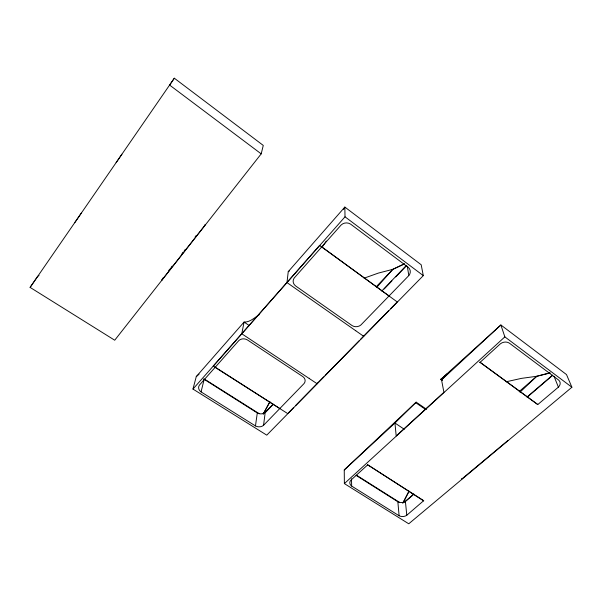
<?xml version="1.0" encoding="UTF-8"?>
<svg xmlns="http://www.w3.org/2000/svg" width="602" height="602" viewBox="0 0 602 602"><rect width="100%" height="100%" fill="white"/><g stroke="black" fill="none" stroke-linecap="round" stroke-linejoin="round"><path stroke-width="0.9" d="M287.711 413.589L213.206 366.151L319.632 245.39L397.237 301.948L390.675 308.638M259.153 314.718C254.563 317.638 249.83 322.379 244.066 322.07L196.267 376.611L192.971 389.073L266.769 435.148L423.304 275.626L421.189 264.76L344.841 207.065L288.245 271.652L286.981 282.571L363.728 336.337A4.673 1.671 -55 0 0 363.232 335.743M263.556 425.298L304.1 383.512A6.344 5.2 4.1 0 0 302.926 376.679L247.384 339.912A6.517 5.456 10 0 0 238.881 340.521L199.465 385.054A6.419 5.147 11.8 0 0 201.053 391.894L255.466 425.923A6.231 4.929 6.9 0 0 263.556 425.298L265.211 412.34L273.015 404.22M255.466 425.923L257.295 412.957L203.596 378.944M261.2 153.864L263.27 145.421L174.324 78.207L30.1 287.395L114.719 340.22L261.2 153.864L169.621 85.078L174.324 78.207M201.053 391.894L204.153 379.388M403.114 502.595L408.781 491.503M402.761 503.34L409.127 491.202M343.599 209.413L344.841 207.065L345.014 216.818L192.971 389.073M263.224 414.048L269.508 402.354M263.255 414.041L269.997 401.684M326.314 241.033L321.987 247.407M116.133 162.63L121.913 154.21M30.1 287.395L37.572 276.521L39.025 275.377M74.701 222.725L81.27 213.146M168.733 270.516L169.884 269.049M171.036 267.589L172.18 266.122M181.962 253.675L183.113 252.208M184.265 250.741L185.416 249.281M195.191 236.827L196.342 235.359M376.671 287.417L392.85 269.327L404.183 263.872M376.13 286.853L392.85 269.327L404.544 263.917M442.229 380.569L440.694 379.486L500.872 324.975L566.512 374.579L571.9 387.236L408.75 523.793L344.374 483.602L344.246 469.951L416.17 402.159L426.592 409.315M381.758 291.059L406.418 265.407M265.572 412.34L273.308 404.303M384.159 288.99L391.894 280.946M395.755 276.92L406.719 265.52M344.246 469.951L394.95 423.025L416.17 402.159M408.818 275.581L360.884 324.982A6.66 5.711 -2.1 0 1 352.14 325.614L295.544 285.89A6.833 6.028 5.2 0 1 294.227 277.981L341.071 225.058A7.224 6.614 -3.2 0 1 350.605 224.125L408.284 267.363A7.081 6.223 -9.9 0 1 408.818 275.581L407.358 266.535M288.366 412.927L293.61 407.577M295.582 405.567L323.778 376.822M325.095 375.49L359.198 340.724M360.508 339.385L388.711 310.64M404.243 429.249L394.95 423.025L396.199 435.953L443.915 392.316L441.544 379.892L447.753 373.406L440.694 379.486M519.955 392.226L536.781 376.28L549.566 372.886M441.544 379.892L500.872 324.975L504.852 336.872L571.9 387.236M344.374 483.602L504.852 336.872M367.566 464.97L350.921 480.155A5.96 4.5 -0.1 0 0 351.651 486.07L399.111 515.741A5.847 4.282 -2.6 0 0 406.794 515.237L423.695 500.668L367.559 464.721L423.725 500.924M479.975 362.427L500.345 343.847A6.84 5.531 -14.5 0 1 509.307 343.095L558.709 380.125A6.727 5.207 -15.3 0 1 558.393 387.139L537.782 404.552L479.914 362.201L537.782 404.552M196.267 376.611L199.081 374.173M519.172 391.526L536.781 376.28L550.348 372.947M356.098 475.377L397.854 501.752L399.668 502.414A5.727 4.244 -2.8 0 0 405.379 501.248L413.837 494.001M526.946 397.079L552.606 375.099M404.461 502.331L412.949 495.062M527.743 396.726L552.606 375.43M507.892 440.506L461.599 479.184A4.222 2.325 -57.5 0 1 461.629 478.801M288.245 271.652L289.562 270.832M364.059 278.184L378.402 273.082L392.85 269.327M506.244 381.766L521.445 378.372L536.781 376.28M257.295 412.957L259.304 413.709A6.095 4.869 7 0 0 265.211 412.34M204.356 379.042L259.153 413.664M356.474 475.174L399.532 502.377M214.846 366.934L279.787 408.517M249.491 325.697L244.066 322.07L241.778 333.779L317.179 383.775A4.53 1.565 -56.5 0 1 317.337 383.06M415.681 402.663L425.606 409.465M441.138 379.019L442.508 379.982M321.137 246.489L388.945 295.906M345.014 216.818L423.304 275.626M553.99 376.175L558.393 387.139M405.379 501.248L406.794 515.237M397.854 501.752L399.111 515.741M351.508 478.771L351.651 486.07M204.334 225.351A5.027 0.647 -55.3 0 1 205.147 225.05L161.735 280.291A4.861 0.602 -55.8 0 1 162.119 279.561M162.352 279.155A4.861 0.602 -55.8 0 1 163.165 277.838M355.654 330.513A4.696 1.625 -55 0 1 355.722 330.724M309.3 378.553A4.545 1.52 -56.5 0 1 309.368 378.214"/></g></svg>
